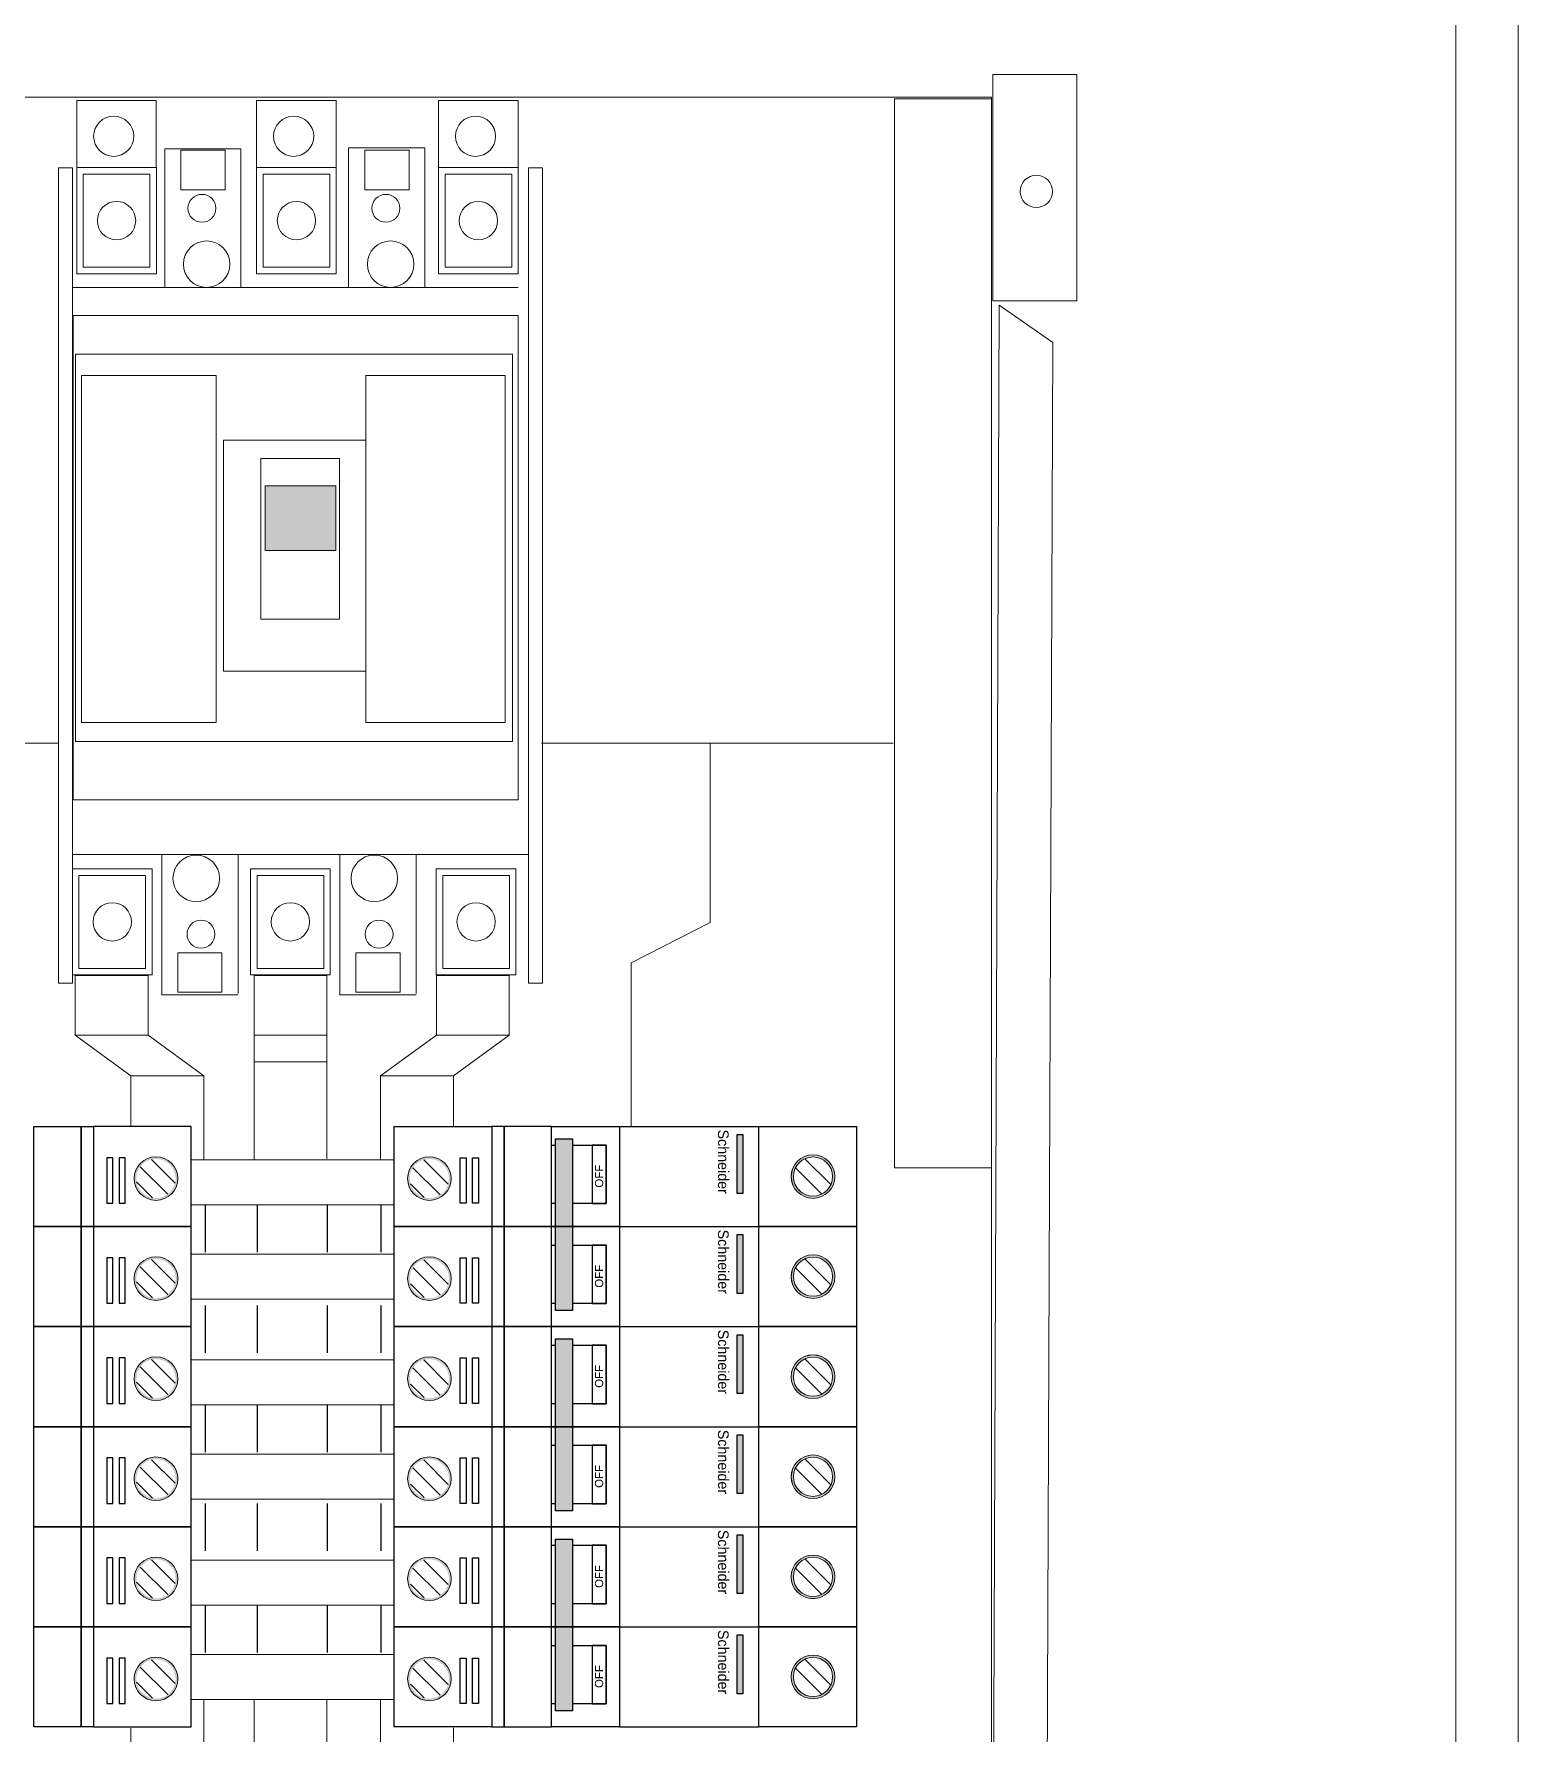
# Model space of a CAD drawing. Header units: inches. Extents: x 18739 to 22272, y 3658 to 7913.
# Drawn here: x 21768.54 to 21794.77, y 5994.79 to 6024.82 of the extents above; entities that cross this region are included whole.
import ezdxf

# ---------------------------------------------------------------- set-up
doc = ezdxf.new("R2010")
doc.units = ezdxf.units.IN
doc.header["$MEASUREMENT"] = 0
for name, color, linetype, lineweight in [('125-250AT', 7, 'Continuous', 13), ('breaker', 8, 'Continuous', 13), ('ENCLOSRURE', 7, 'Continuous', 20), ('LUGS', 251, 'Continuous', 5)]:
    doc.layers.add(name, color=color, linetype=linetype, lineweight=lineweight)
doc.layers.add('20-80AT', color=85, linetype='Continuous')
doc.styles.get("Standard").update_dxf_attribs({"font": 'arial.ttf'})

msp = doc.modelspace()

# ---------------------------------------------------------------- hatches: boundary and pattern name
h = msp.add_hatch(color=3)
h.dxf.hatch_style = 1
h.paths.add_polyline_path([(21777.7588, 6005.29427), (21778.06039, 6005.29427), (21778.06039, 6002.2582), (21777.7588, 6002.2582)])
h = msp.add_hatch(color=3)
h.dxf.hatch_style = 1
h.paths.add_polyline_path([(21781.0704, 6005.36822), (21780.96899, 6005.36822), (21780.96899, 6004.32913), (21781.0704, 6004.32913)])
h = msp.add_hatch(color=3)
h.dxf.hatch_style = 1
h.paths.add_polyline_path([(21781.07042, 6003.59981), (21780.969, 6003.59981), (21780.969, 6002.56071), (21781.07042, 6002.56071)])
h = msp.add_hatch(color=3)
h.dxf.hatch_style = 1
h.paths.add_polyline_path([(21777.75879, 6001.75746), (21778.06038, 6001.75746), (21778.06038, 5998.72139), (21777.75879, 5998.72139)])
h = msp.add_hatch(color=3)
h.dxf.hatch_style = 1
h.paths.add_polyline_path([(21781.07039, 6001.83141), (21780.96898, 6001.83141), (21780.96898, 6000.79232), (21781.07039, 6000.79232)])
h = msp.add_hatch(color=3)
h.dxf.hatch_style = 1
h.paths.add_polyline_path([(21781.0704, 6000.063), (21780.96899, 6000.063), (21780.96899, 5999.0239), (21781.0704, 5999.0239)])
h = msp.add_hatch(color=3)
h.dxf.hatch_style = 1
h.paths.add_polyline_path([(21777.75878, 5998.22065), (21778.06037, 5998.22065), (21778.06037, 5995.18458), (21777.75878, 5995.18458)])
h = msp.add_hatch(color=3)
h.dxf.hatch_style = 1
h.paths.add_polyline_path([(21781.07038, 5998.2946), (21780.96896, 5998.2946), (21780.96896, 5997.25551), (21781.07038, 5997.25551)])
h = msp.add_hatch(color=3)
h.dxf.hatch_style = 1
h.paths.add_polyline_path([(21781.07039, 5996.52619), (21780.96898, 5996.52619), (21780.96898, 5995.4871), (21781.07039, 5995.4871)])
at = {"layer": 'ENCLOSRURE'}
h = msp.add_hatch(color=6, dxfattribs=at)
h.dxf.hatch_style = 1
h.paths.add_polyline_path([(21773.87807, 6016.83369), (21772.62855, 6016.83369), (21772.62855, 6015.6914), (21773.87807, 6015.6914)])
h = msp.add_hatch(color=253, dxfattribs=at)
h.dxf.hatch_style = 1
h.paths.add_polyline_path([(21770.69857, 6004.20567, 1), (21770.69857, 6004.97645, 1)])
h.paths.add_polyline_path([(21770.69857, 6004.93761, -1), (21770.69857, 6004.24452, -1)], flags=16)
h = msp.add_hatch(dxfattribs=at)
h.set_pattern_fill('ANSI31', color=253, scale=1.86272, angle=90)
h.set_pattern_definition([(135, (16648.0132, -6940.02705), (-0.1646427027, -0.1646427027), [])])
h.paths.add_polyline_path([(21770.69857, 6004.93761, 1), (21770.69857, 6004.24452, 1)])
h = msp.add_hatch(color=253, dxfattribs=at)
h.dxf.hatch_style = 1
h.paths.add_polyline_path([(21775.52923, 6004.20568, -1), (21775.52923, 6004.97646, -1)])
h.paths.add_polyline_path([(21775.52923, 6004.93761, 1), (21775.52923, 6004.24452, 1)], flags=16)
h = msp.add_hatch(dxfattribs=at)
h.set_pattern_fill('ANSI31', color=253, scale=1.86272, angle=90)
h.set_pattern_definition([(135, (16647.87781, -6940.02704), (-0.1646427027, -0.1646427027), [])])
h.paths.add_polyline_path([(21775.52923, 6004.93761, -1), (21775.52923, 6004.24452, -1)])
h = msp.add_hatch(color=253, dxfattribs=at)
h.dxf.hatch_style = 1
h.paths.add_polyline_path([(21782.69391, 6004.62602, 1), (21781.92313, 6004.62602, 1)])
h.paths.add_polyline_path([(21782.65507, 6004.62602, 1), (21781.96198, 6004.62602, 1)], flags=16)
h = msp.add_hatch(dxfattribs=at)
h.set_pattern_fill('ANSI31', color=253, scale=1.86272, angle=90)
h.set_pattern_definition([(135, (16641.09852, -6939.9921), (-0.1646427027, -0.1646427027), [])])
h.paths.add_polyline_path([(21782.65507, 6004.62602, 1), (21781.96198, 6004.62602, 1)])
h = msp.add_hatch(color=253, dxfattribs=at)
h.dxf.hatch_style = 1
h.paths.add_polyline_path([(21770.69856, 6002.43727, 1), (21770.69856, 6003.20805, 1)])
h.paths.add_polyline_path([(21770.69856, 6003.1692, -1), (21770.69856, 6002.47611, -1)], flags=16)
h = msp.add_hatch(dxfattribs=at)
h.set_pattern_fill('ANSI31', color=253, scale=1.86272, angle=90)
h.set_pattern_definition([(135, (16648.0132, -6941.79545), (-0.1646427027, -0.1646427027), [])])
h.paths.add_polyline_path([(21770.69856, 6003.1692, 1), (21770.69856, 6002.47611, 1)])
h = msp.add_hatch(color=253, dxfattribs=at)
h.dxf.hatch_style = 1
h.paths.add_polyline_path([(21775.52924, 6002.43727, -1), (21775.52924, 6003.20805, -1)])
h.paths.add_polyline_path([(21775.52924, 6003.1692, 1), (21775.52924, 6002.47611, 1)], flags=16)
h = msp.add_hatch(dxfattribs=at)
h.set_pattern_fill('ANSI31', color=253, scale=1.86272, angle=90)
h.set_pattern_definition([(135, (16647.87783, -6941.79545), (-0.1646427027, -0.1646427027), [])])
h.paths.add_polyline_path([(21775.52924, 6003.1692, -1), (21775.52924, 6002.47611, -1)])
h = msp.add_hatch(color=253, dxfattribs=at)
h.dxf.hatch_style = 1
h.paths.add_polyline_path([(21782.69393, 6002.85761, 1), (21781.92315, 6002.85761, 1)])
h.paths.add_polyline_path([(21782.65508, 6002.85761, 1), (21781.96199, 6002.85761, 1)], flags=16)
h = msp.add_hatch(dxfattribs=at)
h.set_pattern_fill('ANSI31', color=253, scale=1.86272, angle=90)
h.set_pattern_definition([(135, (16641.09853, -6941.7605), (-0.1646427027, -0.1646427027), [])])
h.paths.add_polyline_path([(21782.65508, 6002.85761, 1), (21781.96199, 6002.85761, 1)])
h = msp.add_hatch(color=253, dxfattribs=at)
h.dxf.hatch_style = 1
h.paths.add_polyline_path([(21770.69855, 6000.66886, 1), (21770.69855, 6001.43964, 1)])
h.paths.add_polyline_path([(21770.69855, 6001.4008, -1), (21770.69855, 6000.70771, -1)], flags=16)
h = msp.add_hatch(dxfattribs=at)
h.set_pattern_fill('ANSI31', color=253, scale=1.86272, angle=90)
h.set_pattern_definition([(135, (16648.0132, -6943.56386), (-0.1646427027, -0.1646427027), [])])
h.paths.add_polyline_path([(21770.69855, 6001.4008, 1), (21770.69855, 6000.70771, 1)])
h = msp.add_hatch(color=253, dxfattribs=at)
h.dxf.hatch_style = 1
h.paths.add_polyline_path([(21775.52922, 6000.66887, -1), (21775.52922, 6001.43965, -1)])
h.paths.add_polyline_path([(21775.52922, 6001.4008, 1), (21775.52922, 6000.70771, 1)], flags=16)
h = msp.add_hatch(dxfattribs=at)
h.set_pattern_fill('ANSI31', color=253, scale=1.86272, angle=90)
h.set_pattern_definition([(135, (16647.8778, -6943.56385), (-0.1646427027, -0.1646427027), [])])
h.paths.add_polyline_path([(21775.52922, 6001.4008, -1), (21775.52922, 6000.70771, -1)])
h = msp.add_hatch(color=253, dxfattribs=at)
h.dxf.hatch_style = 1
h.paths.add_polyline_path([(21782.6939, 6001.08921, 1), (21781.92312, 6001.08921, 1)])
h.paths.add_polyline_path([(21782.65506, 6001.08921, 1), (21781.96197, 6001.08921, 1)], flags=16)
h = msp.add_hatch(dxfattribs=at)
h.set_pattern_fill('ANSI31', color=253, scale=1.86272, angle=90)
h.set_pattern_definition([(135, (16641.0985, -6943.5289), (-0.1646427027, -0.1646427027), [])])
h.paths.add_polyline_path([(21782.65506, 6001.08921, 1), (21781.96197, 6001.08921, 1)])
h = msp.add_hatch(color=253, dxfattribs=at)
h.dxf.hatch_style = 1
h.paths.add_polyline_path([(21770.69855, 5998.90046, 1), (21770.69855, 5999.67124, 1)])
h.paths.add_polyline_path([(21770.69855, 5999.63239, -1), (21770.69855, 5998.9393, -1)], flags=16)
h = msp.add_hatch(dxfattribs=at)
h.set_pattern_fill('ANSI31', color=253, scale=1.86272, angle=90)
h.set_pattern_definition([(135, (16648.01318, -6945.33226), (-0.1646427027, -0.1646427027), [])])
h.paths.add_polyline_path([(21770.69855, 5999.63239, 1), (21770.69855, 5998.9393, 1)])
h = msp.add_hatch(color=253, dxfattribs=at)
h.dxf.hatch_style = 1
h.paths.add_polyline_path([(21775.52923, 5998.90046, -1), (21775.52923, 5999.67124, -1)])
h.paths.add_polyline_path([(21775.52923, 5999.63239, 1), (21775.52923, 5998.9393, 1)], flags=16)
h = msp.add_hatch(dxfattribs=at)
h.set_pattern_fill('ANSI31', color=253, scale=1.86272, angle=90)
h.set_pattern_definition([(135, (16647.87781, -6945.33226), (-0.1646427027, -0.1646427027), [])])
h.paths.add_polyline_path([(21775.52923, 5999.63239, -1), (21775.52923, 5998.9393, -1)])
h = msp.add_hatch(color=253, dxfattribs=at)
h.dxf.hatch_style = 1
h.paths.add_polyline_path([(21782.69391, 5999.3208, 1), (21781.92313, 5999.3208, 1)])
h.paths.add_polyline_path([(21782.65507, 5999.3208, 1), (21781.96198, 5999.3208, 1)], flags=16)
h = msp.add_hatch(dxfattribs=at)
h.set_pattern_fill('ANSI31', color=253, scale=1.86272, angle=90)
h.set_pattern_definition([(135, (16641.09852, -6945.2973), (-0.1646427027, -0.1646427027), [])])
h.paths.add_polyline_path([(21782.65507, 5999.3208, 1), (21781.96198, 5999.3208, 1)])
h = msp.add_hatch(color=253, dxfattribs=at)
h.dxf.hatch_style = 1
h.paths.add_polyline_path([(21770.69854, 5997.13205, 1), (21770.69854, 5997.90283, 1)])
h.paths.add_polyline_path([(21770.69854, 5997.86399, -1), (21770.69854, 5997.1709, -1)], flags=16)
h = msp.add_hatch(dxfattribs=at)
h.set_pattern_fill('ANSI31', color=253, scale=1.86272, angle=90)
h.set_pattern_definition([(135, (16648.01318, -6947.10067), (-0.1646427027, -0.1646427027), [])])
h.paths.add_polyline_path([(21770.69854, 5997.86399, 1), (21770.69854, 5997.1709, 1)])
h = msp.add_hatch(color=253, dxfattribs=at)
h.dxf.hatch_style = 1
h.paths.add_polyline_path([(21775.52921, 5997.13206, -1), (21775.52921, 5997.90284, -1)])
h.paths.add_polyline_path([(21775.52921, 5997.86399, 1), (21775.52921, 5997.1709, 1)], flags=16)
h = msp.add_hatch(dxfattribs=at)
h.set_pattern_fill('ANSI31', color=253, scale=1.86272, angle=90)
h.set_pattern_definition([(135, (16647.87779, -6947.10066), (-0.1646427027, -0.1646427027), [])])
h.paths.add_polyline_path([(21775.52921, 5997.86399, -1), (21775.52921, 5997.1709, -1)])
h = msp.add_hatch(color=253, dxfattribs=at)
h.dxf.hatch_style = 1
h.paths.add_polyline_path([(21782.69389, 5997.5524, 1), (21781.92311, 5997.5524, 1)])
h.paths.add_polyline_path([(21782.65504, 5997.5524, 1), (21781.96195, 5997.5524, 1)], flags=16)
h = msp.add_hatch(dxfattribs=at)
h.set_pattern_fill('ANSI31', color=253, scale=1.86272, angle=90)
h.set_pattern_definition([(135, (16641.0985, -6947.0657), (-0.1646427027, -0.1646427027), [])])
h.paths.add_polyline_path([(21782.65504, 5997.5524, 1), (21781.96195, 5997.5524, 1)])
h = msp.add_hatch(color=253, dxfattribs=at)
h.dxf.hatch_style = 1
h.paths.add_polyline_path([(21770.69854, 5995.36365, 1), (21770.69854, 5996.13443, 1)])
h.paths.add_polyline_path([(21770.69854, 5996.09558, -1), (21770.69854, 5995.40249, -1)], flags=16)
h = msp.add_hatch(dxfattribs=at)
h.set_pattern_fill('ANSI31', color=253, scale=1.86272, angle=90)
h.set_pattern_definition([(135, (16648.01317, -6948.86907), (-0.1646427027, -0.1646427027), [])])
h.paths.add_polyline_path([(21770.69854, 5996.09558, 1), (21770.69854, 5995.40249, 1)])
h = msp.add_hatch(color=253, dxfattribs=at)
h.dxf.hatch_style = 1
h.paths.add_polyline_path([(21775.52922, 5995.36365, -1), (21775.52922, 5996.13443, -1)])
h.paths.add_polyline_path([(21775.52922, 5996.09558, 1), (21775.52922, 5995.40249, 1)], flags=16)
h = msp.add_hatch(dxfattribs=at)
h.set_pattern_fill('ANSI31', color=253, scale=1.86272, angle=90)
h.set_pattern_definition([(135, (16647.8778, -6948.86907), (-0.1646427027, -0.1646427027), [])])
h.paths.add_polyline_path([(21775.52922, 5996.09558, -1), (21775.52922, 5995.40249, -1)])
h = msp.add_hatch(color=253, dxfattribs=at)
h.dxf.hatch_style = 1
h.paths.add_polyline_path([(21782.6939, 5995.78399, 1), (21781.92312, 5995.78399, 1)])
h.paths.add_polyline_path([(21782.65506, 5995.78399, 1), (21781.96197, 5995.78399, 1)], flags=16)
h = msp.add_hatch(dxfattribs=at)
h.set_pattern_fill('ANSI31', color=253, scale=1.86272, angle=90)
h.set_pattern_definition([(135, (16641.0985, -6948.83412), (-0.1646427027, -0.1646427027), [])])
h.paths.add_polyline_path([(21782.65506, 5995.78399, 1), (21781.96197, 5995.78399, 1)])

# ---------------------------------------------------------------- linework, layer by layer
at = {"color": 0}
for p, q in [((21778.88878, 6005.51035), (21781.35076, 6005.51035)), ((21771.56613, 6004.12372), (21771.56613, 6003.29004)), ((21772.48537, 6004.12372), (21772.48537, 6003.29004)), ((21773.7252, 6004.12372), (21773.7252, 6003.29004)), ((21774.66922, 6004.12372), (21774.66922, 6003.29004)), ((21771.56613, 6002.34527), (21771.56613, 6001.51159)), ((21772.48537, 6002.34527), (21772.48537, 6001.51159)), ((21773.7252, 6002.34527), (21773.7252, 6001.51159)), ((21774.66922, 6002.34527), (21774.66922, 6001.51159)), ((21778.88877, 6001.97354), (21781.35075, 6001.97354)), ((21771.56612, 6000.58691), (21771.56612, 5999.75323)), ((21772.48536, 6000.58691), (21772.48536, 5999.75323)), ((21773.72519, 6000.58691), (21773.72519, 5999.75323)), ((21774.66921, 6000.58691), (21774.66921, 5999.75323)), ((21771.56613, 5998.84797), (21771.56613, 5998.01429)), ((21772.48537, 5998.84797), (21772.48537, 5998.01429)), ((21773.7252, 5998.84797), (21773.7252, 5998.01429)), ((21774.66922, 5998.84797), (21774.66922, 5998.01429)), ((21778.88875, 5998.43673), (21781.35074, 5998.43673)), ((21771.5661, 5997.0501), (21771.5661, 5996.21642)), ((21772.48535, 5997.0501), (21772.48535, 5996.21642)), ((21773.72518, 5997.0501), (21773.72518, 5996.21642)), ((21774.6692, 5997.0501), (21774.6692, 5996.21642)), ((21778.88878, 5994.89992), (21781.35076, 5994.89992))]:
    msp.add_line(p, q, dxfattribs=at)
at = {"color": 3}
for points in [[(21777.7588, 6002.2582), (21777.7588, 6005.29427), (21778.06039, 6005.29427), (21778.06039, 6002.2582)], [(21781.0704, 6005.36822), (21781.0704, 6004.32913), (21780.96899, 6004.32913), (21780.96899, 6005.36822)], [(21781.07042, 6003.59981), (21781.07042, 6002.56071), (21780.969, 6002.56071), (21780.969, 6003.59981)], [(21777.75879, 5998.72139), (21777.75879, 6001.75746), (21778.06038, 6001.75746), (21778.06038, 5998.72139)], [(21781.07039, 6001.83141), (21781.07039, 6000.79232), (21780.96898, 6000.79232), (21780.96898, 6001.83141)], [(21781.0704, 6000.063), (21781.0704, 5999.0239), (21780.96899, 5999.0239), (21780.96899, 6000.063)], [(21777.75878, 5995.18458), (21777.75878, 5998.22065), (21778.06037, 5998.22065), (21778.06037, 5995.18458)], [(21781.07038, 5998.2946), (21781.07038, 5997.25551), (21780.96896, 5997.25551), (21780.96896, 5998.2946)], [(21781.07039, 5996.52619), (21781.07039, 5995.4871), (21780.96898, 5995.4871), (21780.96898, 5996.52619)]]:
    msp.add_lwpolyline(points, close=True, dxfattribs=at)
at = {"layer": '125-250AT'}
for p, q in [((21770.8524, 6022.78624, -847.11852), (21772.20066, 6022.78624, -847.11852)), ((21770.8524, 6022.78624, -847.11852), (21770.8524, 6020.33891, -847.11852)), ((21770.8524, 6022.78624, -946.22866), (21770.8524, 6020.33891, -946.22866)), ((21770.8524, 6022.78624, -1042.14108), (21770.8524, 6020.33891, -1042.14108)), ((21772.20066, 6022.78624, -847.11852), (21772.20066, 6020.33891, -847.11852)), ((21774.10304, 6022.80709, -847.11852), (21774.10304, 6020.33891, -847.11852)), ((21775.4513, 6022.80709, -847.11852), (21774.10304, 6022.80709, -847.11852)), ((21774.10304, 6022.78624, -946.22866), (21774.10304, 6020.33891, -946.22866)), ((21774.10304, 6022.78624, -1042.14108), (21774.10304, 6020.33891, -1042.14108)), ((21775.4513, 6022.80709, -847.11852), (21775.4513, 6020.33891, -847.11852)), ((21768.97788, 6010.77289, 8.67802), (21768.97788, 6022.44857, 8.67802)), ((21768.97788, 6022.44857, 8.67802), (21769.22214, 6022.44857, 8.67802)), ((21769.22214, 6022.44857, 8.67802), (21769.22214, 6008.04534, 8.67802)), ((21777.28141, 6010.77289, -847.11852), (21777.28141, 6022.44857, -847.11852)), ((21777.28141, 6022.44857, -847.11852), (21777.52568, 6022.44857, -847.11852)), ((21777.52568, 6022.44857, -847.11852), (21777.52568, 6008.04534, -847.11852)), ((21777.09941, 6020.33891, -847.11852), (21769.22214, 6020.33891, 8.67802)), ((21768.97788, 6010.77289, 8.67802), (21768.97775, 6008.04534, 8.67802)), ((21768.97788, 6010.77289, -90.43213), (21768.97788, 6008.32556, -90.43213)), ((21768.97788, 6010.77289, -186.34454), (21768.97788, 6008.32556, -186.34454)), ((21777.28141, 6010.77289, -847.11852), (21777.28129, 6008.04534, -847.11852)), ((21777.28141, 6010.77289, -946.22866), (21777.28141, 6008.32556, -946.22866)), ((21777.28141, 6010.77289, -1042.14108), (21777.28141, 6008.32556, -1042.14108)), ((21769.22214, 6010.31739, 8.67802), (21777.28141, 6010.31739, -847.11852)), ((21770.80284, 6007.83701, -847.11852), (21770.80284, 6010.3052, -847.11852)), ((21772.15109, 6007.85787, -847.11852), (21772.15109, 6010.3052, -847.11852)), ((21772.15109, 6007.85787, -946.22866), (21772.15109, 6010.3052, -946.22866)), ((21772.15109, 6007.85787, -1042.14108), (21772.15109, 6010.3052, -1042.14108)), ((21773.94986, 6007.83701, -1702.91506), (21773.94986, 6010.3052, -1702.91506)), ((21775.29811, 6007.85787, -1702.91506), (21775.29811, 6010.3052, -1702.91506)), ((21775.29811, 6007.85787, -1802.0252), (21775.29811, 6010.3052, -1802.0252)), ((21775.29811, 6007.85787, -1897.93761), (21775.29811, 6010.3052, -1897.93761)), ((21769.22214, 6008.04534, 8.67802), (21768.97775, 6008.04534, 8.67802)), ((21777.52568, 6008.04534, -847.11852), (21777.28129, 6008.04534, -847.11852)), ((21772.14712, 6007.83701, -847.11852), (21770.80284, 6007.83701, -847.11852)), ((21775.29414, 6007.83701, -1702.91506), (21773.94986, 6007.83701, -1702.91506))]:
    msp.add_line(p, q, dxfattribs=at)
for points, elevation in [([(21771.13853, 6022.76275), (21771.92042, 6022.76275), (21771.92042, 6022.06488), (21771.13853, 6022.06488)], -847.11852), ([(21774.38917, 6022.76275), (21775.17106, 6022.76275), (21775.17106, 6022.06488), (21774.38917, 6022.06488)], -847.11852), ([(21769.29721, 6022.45407), (21770.70621, 6022.45407), (21770.70621, 6020.58061), (21769.29721, 6020.58061)], -847.11852), ([(21772.47597, 6022.45407), (21773.88497, 6022.45407), (21773.88497, 6020.58061), (21772.47597, 6020.58061)], -847.11852), ([(21777.09941, 6011.28208), (21769.23762, 6011.28208), (21769.23762, 6019.84343), (21777.09941, 6019.84343)], -847.11852), ([(21769.27712, 6012.31443), (21776.99993, 6012.31443), (21776.99993, 6019.15777), (21769.27712, 6019.15777)], 8.67802), ([(21770.63114, 6008.19003), (21769.22214, 6008.19003), (21769.22214, 6010.06349), (21770.63114, 6010.06349)], 8.67802), ([(21773.77816, 6008.19003), (21772.36916, 6008.19003), (21772.36916, 6010.06349), (21773.77816, 6010.06349)], -847.11852), ([(21777.05966, 6008.19003), (21775.65066, 6008.19003), (21775.65066, 6010.06349), (21777.05966, 6010.06349)], -847.11852), ([(21771.86496, 6007.88136), (21771.08307, 6007.88136), (21771.08307, 6008.57922), (21771.86496, 6008.57922)], -847.11852), ([(21775.01198, 6007.88136), (21774.23009, 6007.88136), (21774.23009, 6008.57922), (21775.01198, 6008.57922)], -1702.91506)]:
    msp.add_lwpolyline(points, close=True, dxfattribs=dict(at, elevation=elevation))
for points in [[(21769.38515, 6012.65116), (21769.38515, 6018.77968), (21771.76478, 6018.77968), (21771.76478, 6012.65116)], [(21774.40578, 6012.65116), (21774.40578, 6018.77968), (21776.86933, 6018.77968), (21776.86933, 6012.65116)], [(21771.89331, 6017.64093), (21774.40578, 6017.64093), (21774.40578, 6013.55387), (21771.89331, 6013.55387)], [(21772.55335, 6017.31198), (21773.94273, 6017.31198), (21773.94273, 6014.47694), (21772.55335, 6014.47694)], [(21772.62855, 6016.83369), (21773.87807, 6016.83369), (21773.87807, 6015.6914), (21772.62855, 6015.6914)]]:
    msp.add_lwpolyline(points, close=True, dxfattribs=at)
for centre, radius in [((21771.5099, 6021.73545, -847.11852), 0.24673), ((21774.76054, 6021.73545, -847.11852), 0.24673), ((21771.5936, 6020.7489, -847.11852), 0.41096), ((21771.5936, 6020.7489, -944.18459), 0.41096), ((21774.84424, 6020.7489, -847.11852), 0.41096), ((21774.84424, 6020.7489, -944.18459), 0.41096), ((21771.4099, 6009.89521, -847.11852), 0.41096), ((21771.4099, 6009.89521, -944.18459), 0.41096), ((21774.55692, 6009.89521, -1702.91506), 0.41096), ((21774.55692, 6009.89521, -1799.98112), 0.41096), ((21771.49359, 6008.90866, -847.11852), 0.24673), ((21774.64061, 6008.90866, -1702.91506), 0.24673)]:
    msp.add_circle(centre, radius, dxfattribs=at)
at = {"layer": '20-80AT', "color": 0}
for p, q in [((21778.88878, 6003.74199), (21781.35077, 6003.74194)), ((21778.88878, 6001.97362), (21781.35077, 6001.97357)), ((21778.88877, 6000.20518), (21781.35076, 6000.20513)), ((21778.88877, 5998.43682), (21781.35076, 5998.43676)), ((21778.88876, 5996.66838), (21781.35075, 5996.66832)), ((21778.88876, 5994.90001), (21781.35075, 5994.89995))]:
    msp.add_line(p, q, dxfattribs=at)
for points in [[(21768.54283, 6005.51041), (21769.37499, 6005.51041), (21769.37499, 6003.742), (21768.54283, 6003.742)], [(21769.37499, 6005.51041), (21769.59278, 6005.51041), (21769.59278, 6003.74202), (21769.37499, 6003.74202)], [(21769.59278, 6005.51042), (21769.59278, 6003.74202), (21771.31777, 6003.74202), (21771.31778, 6005.51042)], [(21776.63501, 6005.51043), (21776.63502, 6003.74202), (21774.91003, 6003.74202), (21774.91002, 6005.51043)], [(21776.85281, 6005.51042), (21776.63502, 6005.51042), (21776.63502, 6003.74202), (21776.85281, 6003.74202)], [(21777.68496, 6005.51042), (21776.85281, 6005.51042), (21776.85281, 6003.74201), (21777.68496, 6003.74201)], [(21777.68506, 6003.742), (21777.68505, 6005.51041), (21778.88877, 6005.51041), (21778.88878, 6003.742)], [(21783.07575, 6005.51035), (21783.07576, 6003.74194), (21781.35077, 6003.74194), (21781.35076, 6005.51035)], [(21769.93706, 6004.15487), (21769.93706, 6004.95942), (21769.82957, 6004.95942), (21769.82957, 6004.15487)], [(21770.15447, 6004.15487), (21770.15447, 6004.95942), (21770.04698, 6004.95942), (21770.04698, 6004.15487)], [(21776.07333, 6004.15487), (21776.07333, 6004.95943), (21776.18082, 6004.95943), (21776.18082, 6004.15487)], [(21776.29074, 6004.15487), (21776.29074, 6004.95943), (21776.39822, 6004.95943), (21776.39822, 6004.15487)], [(21778.65299, 6004.14895), (21778.65299, 6005.18347), (21778.40481, 6005.18347), (21778.40481, 6004.14895)], [(21768.54283, 6003.74201), (21769.37498, 6003.74201), (21769.37498, 6001.9736), (21768.54283, 6001.9736)], [(21769.37498, 6003.74201), (21769.59277, 6003.74201), (21769.59277, 6001.97361), (21769.37498, 6001.97361)], [(21769.59278, 6003.74202), (21769.59277, 6001.97361), (21771.31776, 6001.97361), (21771.31777, 6003.74202)], [(21776.63503, 6003.74202), (21776.63503, 6001.97361), (21774.91004, 6001.97361), (21774.91003, 6003.74202)], [(21776.85282, 6003.74201), (21776.63503, 6003.74201), (21776.63503, 6001.97361), (21776.85282, 6001.97361)], [(21777.68498, 6003.74201), (21776.85282, 6003.74201), (21776.85282, 6001.9736), (21777.68498, 6001.9736)], [(21777.68507, 6001.97359), (21777.68506, 6003.74199), (21778.88878, 6003.74199), (21778.88879, 6001.97359)], [(21783.07577, 6003.74194), (21783.07577, 6001.97353), (21781.35078, 6001.97353), (21781.35077, 6003.74194)], [(21769.93705, 6002.38646), (21769.93705, 6003.19102), (21769.82957, 6003.19102), (21769.82957, 6002.38646)], [(21770.15446, 6002.38646), (21770.15446, 6003.19102), (21770.04697, 6003.19102), (21770.04697, 6002.38646)], [(21776.07334, 6002.38646), (21776.07334, 6003.19102), (21776.18083, 6003.19102), (21776.18083, 6002.38646)], [(21776.29075, 6002.38646), (21776.29075, 6003.19102), (21776.39824, 6003.19102), (21776.39824, 6002.38646)], [(21778.653, 6002.38054), (21778.653, 6003.41506), (21778.40482, 6003.41506), (21778.40482, 6002.38054)], [(21768.54282, 6001.9736), (21769.37498, 6001.9736), (21769.37498, 6000.20519), (21768.54282, 6000.20519)], [(21769.37498, 6001.9736), (21769.59277, 6001.9736), (21769.59277, 6000.20521), (21769.37498, 6000.20521)], [(21769.59277, 6001.97361), (21769.59277, 6000.20521), (21771.31776, 6000.20521), (21771.31776, 6001.97361)], [(21776.635, 6001.97362), (21776.63501, 6000.20522), (21774.91001, 6000.20522), (21774.91001, 6001.97362)], [(21776.8528, 6001.97361), (21776.63501, 6001.97361), (21776.63501, 6000.20522), (21776.8528, 6000.20522)], [(21777.68495, 6001.97361), (21776.8528, 6001.97361), (21776.8528, 6000.2052), (21777.68495, 6000.2052)], [(21777.68505, 6000.20519), (21777.68504, 6001.9736), (21778.88876, 6001.9736), (21778.88877, 6000.20519)], [(21783.07574, 6001.97354), (21783.07575, 6000.20513), (21781.35076, 6000.20513), (21781.35075, 6001.97354)], [(21778.65298, 6000.61214), (21778.65298, 6001.64666), (21778.4048, 6001.64666), (21778.4048, 6000.61214)], [(21769.93705, 6000.61806), (21769.93705, 6001.42261), (21769.82956, 6001.42261), (21769.82956, 6000.61806)], [(21770.15445, 6000.61806), (21770.15445, 6001.42261), (21770.04697, 6001.42261), (21770.04697, 6000.61806)], [(21776.07332, 6000.61806), (21776.07332, 6001.42262), (21776.1808, 6001.42262), (21776.1808, 6000.61806)], [(21776.29073, 6000.61806), (21776.29073, 6001.42262), (21776.39821, 6001.42262), (21776.39821, 6000.61806)], [(21768.54281, 6000.2052), (21769.37497, 6000.2052), (21769.37497, 5998.43679), (21768.54281, 5998.43679)], [(21769.37497, 6000.2052), (21769.59276, 6000.2052), (21769.59276, 5998.4368), (21769.37497, 5998.4368)], [(21769.59277, 6000.20521), (21769.59276, 5998.4368), (21771.31775, 5998.4368), (21771.31776, 6000.20521)], [(21776.63501, 6000.20521), (21776.63502, 5998.4368), (21774.91003, 5998.4368), (21774.91002, 6000.20521)], [(21776.85281, 6000.2052), (21776.63502, 6000.2052), (21776.63502, 5998.4368), (21776.85281, 5998.4368)], [(21777.68496, 6000.2052), (21776.85281, 6000.2052), (21776.85281, 5998.43679), (21777.68496, 5998.43679)], [(21777.68506, 5998.43678), (21777.68505, 6000.20518), (21778.88877, 6000.20518), (21778.88878, 5998.43678)], [(21783.07575, 6000.20513), (21783.07576, 5998.43672), (21781.35077, 5998.43672), (21781.35076, 6000.20513)], [(21778.65299, 5998.84373), (21778.65299, 5999.87825), (21778.40481, 5999.87825), (21778.40481, 5998.84373)], [(21769.93704, 5998.84965), (21769.93704, 5999.65421), (21769.82955, 5999.65421), (21769.82955, 5998.84965)], [(21770.15445, 5998.84965), (21770.15445, 5999.65421), (21770.04696, 5999.65421), (21770.04696, 5998.84965)], [(21776.07333, 5998.84965), (21776.07333, 5999.65421), (21776.18082, 5999.65421), (21776.18082, 5998.84965)], [(21776.29074, 5998.84965), (21776.29074, 5999.65421), (21776.39822, 5999.65421), (21776.39822, 5998.84965)], [(21768.54281, 5998.43679), (21769.37496, 5998.43679), (21769.37496, 5996.66838), (21768.54281, 5996.66838)], [(21769.37496, 5998.43679), (21769.59275, 5998.43679), (21769.59275, 5996.6684), (21769.37496, 5996.6684)], [(21769.59276, 5998.4368), (21769.59275, 5996.6684), (21771.31775, 5996.6684), (21771.31775, 5998.4368)], [(21776.63499, 5998.43681), (21776.63499, 5996.66841), (21774.91, 5996.66841), (21774.90999, 5998.43681)], [(21776.85278, 5998.4368), (21776.63499, 5998.4368), (21776.63499, 5996.66841), (21776.85278, 5996.66841)], [(21777.68494, 5998.4368), (21776.85278, 5998.4368), (21776.85278, 5996.66839), (21777.68494, 5996.66839)], [(21777.68503, 5996.66838), (21777.68503, 5998.43679), (21778.88875, 5998.43679), (21778.88875, 5996.66838)], [(21783.07573, 5998.43673), (21783.07574, 5996.66833), (21781.35074, 5996.66833), (21781.35074, 5998.43673)], [(21778.65296, 5997.07533), (21778.65296, 5998.10985), (21778.40479, 5998.10985), (21778.40479, 5997.07533)], [(21769.93703, 5997.08125), (21769.93703, 5997.8858), (21769.82955, 5997.8858), (21769.82955, 5997.08125)], [(21770.15444, 5997.08125), (21770.15444, 5997.8858), (21770.04695, 5997.8858), (21770.04695, 5997.08125)], [(21776.07331, 5997.08125), (21776.07331, 5997.88581), (21776.18079, 5997.88581), (21776.18079, 5997.08125)], [(21776.29071, 5997.08125), (21776.29071, 5997.88581), (21776.3982, 5997.88581), (21776.3982, 5997.08125)], [(21768.5428, 5996.66839), (21769.37496, 5996.66839), (21769.37496, 5994.89998), (21768.5428, 5994.89998)], [(21769.37496, 5996.66839), (21769.59275, 5996.66839), (21769.59275, 5994.89999), (21769.37496, 5994.89999)], [(21769.59275, 5996.6684), (21769.59275, 5994.89999), (21771.31774, 5994.89999), (21771.31775, 5996.6684)], [(21776.635, 5996.6684), (21776.63501, 5994.89999), (21774.91001, 5994.89999), (21774.91001, 5996.6684)], [(21776.8528, 5996.66839), (21776.63501, 5996.66839), (21776.63501, 5994.89999), (21776.8528, 5994.89999)], [(21777.68495, 5996.66839), (21776.8528, 5996.66839), (21776.8528, 5994.89998), (21777.68495, 5994.89998)], [(21777.68505, 5994.89997), (21777.68504, 5996.66838), (21778.88876, 5996.66838), (21778.88877, 5994.89997)], [(21783.07574, 5996.66832), (21783.07575, 5994.89991), (21781.35076, 5994.89991), (21781.35075, 5996.66832)], [(21778.65298, 5995.30692), (21778.65298, 5996.34144), (21778.4048, 5996.34144), (21778.4048, 5995.30692)], [(21769.93703, 5995.31284), (21769.93703, 5996.1174), (21769.82954, 5996.1174), (21769.82954, 5995.31284)], [(21770.15443, 5995.31284), (21770.15443, 5996.1174), (21770.04695, 5996.1174), (21770.04695, 5995.31284)], [(21776.07332, 5995.31284), (21776.07332, 5996.1174), (21776.1808, 5996.1174), (21776.1808, 5995.31284)], [(21776.29073, 5995.31284), (21776.29073, 5996.1174), (21776.39821, 5996.1174), (21776.39821, 5995.31284)]]:
    msp.add_lwpolyline(points, close=True, dxfattribs=at)
for points in [[(21778.88878, 6005.51035), (21778.88878, 6003.74198), (21781.35076, 6003.74198), (21781.35076, 6005.51035)], [(21777.7588, 6004.14895), (21777.68506, 6004.14895), (21777.68506, 6005.18347), (21777.7588, 6005.18347)], [(21778.06039, 6005.18347), (21778.65299, 6005.18347), (21778.65299, 6004.14895), (21778.06039, 6004.14895)], [(21778.88878, 6003.74199), (21777.68497, 6003.742)], [(21777.68497, 6003.74199), (21777.75881, 6003.74199)], [(21778.0604, 6003.74198), (21778.88878, 6003.74197)], [(21778.88879, 6003.74194), (21778.88879, 6001.97357), (21781.35077, 6001.97357), (21781.35077, 6003.74194)], [(21777.75882, 6002.38054), (21777.68507, 6002.38054), (21777.68507, 6003.41506), (21777.75881, 6003.41506)], [(21778.0604, 6003.41506), (21778.653, 6003.41506), (21778.653, 6002.38054), (21778.0604, 6002.38054)], [(21778.88877, 6001.97354), (21778.88877, 6000.20517), (21781.35075, 6000.20517), (21781.35075, 6001.97354)], [(21777.75879, 6000.61214), (21777.68505, 6000.61214), (21777.68505, 6001.64666), (21777.75879, 6001.64666)], [(21778.06038, 6001.64666), (21778.65298, 6001.64666), (21778.65298, 6000.61214), (21778.06038, 6000.61214)], [(21778.88877, 6000.20518), (21777.68496, 6000.20519)], [(21777.68496, 6000.20518), (21777.7588, 6000.20518)], [(21778.06039, 6000.20518), (21778.88877, 6000.20516)], [(21778.88878, 6000.20513), (21778.88878, 5998.43676), (21781.35076, 5998.43676), (21781.35076, 6000.20513)], [(21777.7588, 5998.84373), (21777.68506, 5998.84373), (21777.68506, 5999.87825), (21777.7588, 5999.87825)], [(21778.06039, 5999.87825), (21778.65299, 5999.87825), (21778.65299, 5998.84373), (21778.06039, 5998.84373)], [(21778.88875, 5998.43673), (21778.88875, 5996.66836), (21781.35074, 5996.66836), (21781.35074, 5998.43673)], [(21777.75878, 5997.07533), (21777.68503, 5997.07533), (21777.68503, 5998.10985), (21777.75878, 5998.10985)], [(21778.06037, 5998.10985), (21778.65296, 5998.10985), (21778.65296, 5997.07533), (21778.06037, 5997.07533)], [(21778.88876, 5996.66837), (21777.68495, 5996.66838)], [(21777.68495, 5996.66837), (21777.75879, 5996.66837)], [(21778.06037, 5996.66837), (21778.88876, 5996.66835)], [(21778.88877, 5996.66832), (21778.88877, 5994.89995), (21781.35075, 5994.89995), (21781.35075, 5996.66832)], [(21777.75879, 5995.30692), (21777.68505, 5995.30692), (21777.68505, 5996.34144), (21777.75879, 5996.34144)], [(21778.06038, 5996.34144), (21778.65298, 5996.34144), (21778.65298, 5995.30692), (21778.06038, 5995.30692)]]:
    msp.add_lwpolyline(points, dxfattribs=at)
at = {"layer": 'breaker'}
for points, elevation in [([(21770.70459, 6023.63855), (21770.70459, 6022.45407), (21769.29883, 6022.45407), (21769.29883, 6023.63855)], -847.11852), ([(21773.88335, 6023.63855), (21773.88335, 6022.45407), (21772.47759, 6022.45407), (21772.47759, 6023.63855)], -847.11852), ([(21777.09779, 6023.63855), (21777.09779, 6022.45407), (21775.69203, 6022.45407), (21775.69203, 6023.63855)], -847.11852), ([(21769.41249, 6022.3388), (21770.59094, 6022.3388), (21770.59094, 6020.69589), (21769.41249, 6020.69589)], -847.11852), ([(21772.59124, 6022.3388), (21773.76969, 6022.3388), (21773.76969, 6020.69589), (21772.59124, 6020.69589)], -847.11852), ([(21775.69041, 6022.45407), (21777.09941, 6022.45407), (21777.09941, 6020.58061), (21775.69041, 6020.58061)], -847.11852), ([(21775.80568, 6022.3388), (21776.98414, 6022.3388), (21776.98414, 6020.69589), (21775.80568, 6020.69589)], -847.11852), ([(21769.33742, 6009.94822), (21770.51587, 6009.94822), (21770.51587, 6008.30531), (21769.33742, 6008.30531)], 8.67802), ([(21772.48444, 6009.94822), (21773.66289, 6009.94822), (21773.66289, 6008.30531), (21772.48444, 6008.30531)], -847.11852), ([(21775.76593, 6009.94822), (21776.94438, 6009.94822), (21776.94438, 6008.30531), (21775.76593, 6008.30531)], -847.11852)]:
    msp.add_lwpolyline(points, close=True, dxfattribs=dict(at, elevation=elevation))
for centre, radius in [((21769.95207, 6023.00838, -90.77189), 0.35533), ((21773.13082, 6023.00838, -90.77189), 0.35533), ((21776.34526, 6023.00838, -90.77189), 0.35533), ((21770.00171, 6021.51734, -847.23737), 0.33867), ((21770.00171, 6021.51734, -949.04479), 0.33867), ((21770.00171, 6021.51734, -1046.7023), 0.33867), ((21773.18047, 6021.51734, -847.23737), 0.33867), ((21773.18047, 6021.51734, -949.04479), 0.33867), ((21773.18047, 6021.51734, -1046.7023), 0.33867), ((21776.39491, 6021.51734, -847.23737), 0.33867), ((21776.39491, 6021.51734, -949.04479), 0.33867), ((21776.39491, 6021.51734, -1046.7023), 0.33867), ((21769.92664, 6009.12676, 8.55917), 0.33867), ((21769.92664, 6009.12676, -93.24825), 0.33867), ((21769.92664, 6009.12676, -190.90577), 0.33867), ((21773.07366, 6009.12676, -847.23737), 0.33867), ((21773.07366, 6009.12676, -949.04479), 0.33867), ((21773.07366, 6009.12676, -1046.7023), 0.33867), ((21776.35516, 6009.12676, -847.23737), 0.33867), ((21776.35516, 6009.12676, -949.04479), 0.33867), ((21776.35516, 6009.12676, -1046.7023), 0.33867)]:
    msp.add_circle(centre, radius, dxfattribs=at)
at = {"layer": 'ENCLOSRURE', "color": 252}
for p, q in [((21762.76362, 6012.2829), (21768.97547, 6012.2829)), ((21777.51284, 6012.2829), (21783.72469, 6012.2829)), ((21780.49301, 6012.28435), (21780.49301, 6009.11505)), ((21780.49301, 6009.11505), (21779.09473, 6008.40133)), ((21779.09473, 6008.40133), (21779.09473, 6005.51035))]:
    msp.add_line(p, q, dxfattribs=at)
at = {"layer": 'ENCLOSRURE'}
for p, q in [((21769.27272, 6007.12313), (21770.25663, 6006.40862)), ((21770.56095, 6007.12313), (21771.54486, 6006.40862)), ((21775.65244, 6007.12313), (21774.66853, 6006.40862)), ((21776.94067, 6007.12313), (21775.95676, 6006.40862))]:
    msp.add_line(p, q, dxfattribs=at)
for points in [[(21751.33516, 6039.54156), (21794.76556, 6039.54156), (21794.76556, 5983.57171), (21751.33516, 5983.57171)], [(21752.43516, 6038.44156), (21793.66556, 6038.44156), (21793.66556, 5984.57278), (21752.43516, 5984.57278)], [(21785.48646, 6024.0982), (21786.96946, 6024.0982), (21786.96946, 6020.10088), (21785.48646, 6020.10088)], [(21760.76978, 6023.69833), (21785.4634, 6023.69833), (21785.4634, 5991.84981), (21760.76978, 5991.84981)], [(21785.59558, 6020.02181), (21786.54303, 6019.36622), (21786.44521, 5993.94447), (21785.49776, 5993.44207)], [(21769.27272, 6008.17622), (21770.56095, 6008.17622), (21770.56095, 6007.12313), (21769.27272, 6007.12313)], [(21773.71889, 6008.17622), (21772.43067, 6008.17622), (21772.43067, 6007.12313), (21773.71889, 6007.12313)], [(21776.94067, 6008.17622), (21775.65244, 6008.17622), (21775.65244, 6007.12313), (21776.94067, 6007.12313)], [(21772.43067, 6007.12313), (21773.71889, 6007.12313), (21773.71889, 6006.65165), (21772.43067, 6006.65165)], [(21771.31346, 6004.92362), (21774.90718, 6004.92362), (21774.90718, 6004.12865), (21771.31346, 6004.12865)], [(21771.31346, 6003.25547), (21774.90718, 6003.25547), (21774.90718, 6002.46051), (21771.31346, 6002.46051)], [(21771.31345, 6001.38681), (21774.90717, 6001.38681), (21774.90717, 6000.59184), (21771.31345, 6000.59184)], [(21771.31345, 5999.71866), (21774.90717, 5999.71866), (21774.90717, 5998.9237), (21771.31345, 5998.9237)], [(21771.31344, 5997.85), (21774.90716, 5997.85), (21774.90716, 5997.05503), (21771.31344, 5997.05503)], [(21771.31344, 5996.18186), (21774.90716, 5996.18186), (21774.90716, 5995.38689), (21771.31344, 5995.38689)]]:
    msp.add_lwpolyline(points, close=True, dxfattribs=at)
at = {"layer": 'ENCLOSRURE', "color": 252}
msp.add_lwpolyline([(21783.74864, 6023.67291), (21785.46084, 6023.67291), (21785.46084, 6004.77797), (21783.74864, 6004.77797)], close=True, dxfattribs=at)
at = {"layer": 'ENCLOSRURE'}
for points in [[(21773.71889, 6004.93826), (21773.71889, 6006.65165), (21772.43067, 6006.65165), (21772.43067, 6004.92712)], [(21770.25663, 6005.5073), (21770.25663, 6006.40862), (21771.54486, 6006.40862), (21771.54486, 6004.91764)], [(21775.95676, 6005.5073), (21775.95676, 6006.40862), (21774.66853, 6006.40862), (21774.66853, 6004.91764)], [(21771.54486, 5995.38543), (21771.54486, 5993.65084), (21770.25663, 5993.65084), (21770.25663, 5994.88162)], [(21772.43067, 5995.39017), (21772.43067, 5993.64881), (21773.71889, 5993.64881), (21773.71889, 5995.38825)], [(21774.66853, 5995.38518), (21774.66853, 5993.65187), (21775.95676, 5993.65187), (21775.95676, 5994.8823)]]:
    msp.add_lwpolyline(points, dxfattribs=at)
msp.add_circle((21786.25475, 6022.03442), 0.28501, dxfattribs=at)
at = {"layer": 'LUGS'}
for centre, radius in [((21770.69857, 6004.59106, -4.00193), 0.38539), ((21775.52923, 6004.59107, -4.00193), 0.38539), ((21782.30852, 6004.62602, -0.38824), 0.38539), ((21782.30856, 6004.62615, -0.38824), 0.38539), ((21782.30852, 6004.62602, -0.19412), 0.34654), ((21770.69856, 6002.82266, -4.00193), 0.38539), ((21775.52924, 6002.82266, -4.00193), 0.38539), ((21782.30854, 6002.85761, -0.38824), 0.38539), ((21782.30857, 6002.85773, -0.38824), 0.38539), ((21782.30854, 6002.85761, -0.19412), 0.34654), ((21770.69855, 6001.05425, -4.00193), 0.38539), ((21775.52922, 6001.05426, -4.00193), 0.38539), ((21782.30851, 6001.08921, -0.38824), 0.38539), ((21782.30854, 6001.08934, -0.38824), 0.38539), ((21782.30851, 6001.08921, -0.19412), 0.34654), ((21770.69855, 5999.28585, -4.00193), 0.38539), ((21775.52923, 5999.28585, -4.00193), 0.38539), ((21782.30852, 5999.3208, -0.38824), 0.38539), ((21782.30856, 5999.32092, -0.38824), 0.38539), ((21782.30852, 5999.3208, -0.19412), 0.34654), ((21770.69854, 5997.51744, -4.00193), 0.38539), ((21775.52921, 5997.51745, -4.00193), 0.38539), ((21782.3085, 5997.5524, -0.38824), 0.38539), ((21782.30853, 5997.55253, -0.38824), 0.38539), ((21782.3085, 5997.5524, -0.19412), 0.34654), ((21770.69854, 5995.74904, -4.00193), 0.38539), ((21775.52922, 5995.74904, -4.00193), 0.38539), ((21782.30851, 5995.78399, -0.38824), 0.38539), ((21782.30854, 5995.78412, -0.38824), 0.38539), ((21782.30851, 5995.78399, -0.19412), 0.34654)]:
    msp.add_circle(centre, radius, dxfattribs=at)

# ---------------------------------------------------------------- texts
for p in [(21778.60004, 6004.43048), (21778.60005, 6002.66207), (21778.60003, 6000.89367), (21778.60004, 5999.12526), (21778.60002, 5997.35686), (21778.60003, 5995.58845)]:
    msp.add_text('OFF', height=0.144518, rotation=90).set_placement(p)
at = {"char_height": 0.1886298, "attachment_point": 7, "rotation": 270}
for insert in [(21780.62599, 6005.45584), (21780.626, 6003.68743), (21780.62598, 6001.91903), (21780.62599, 6000.15062), (21780.62596, 5998.38222), (21780.62598, 5996.61381)]:
    msp.add_mtext_dynamic_manual_height_columns('{\\fBradley Hand ITC|b0|i0|c0|p66;Schneider}', width=35.0550439, gutter_width=1, heights=[0.83509], dxfattribs=dict(at, insert=insert))

doc.saveas('drawing.dxf')
